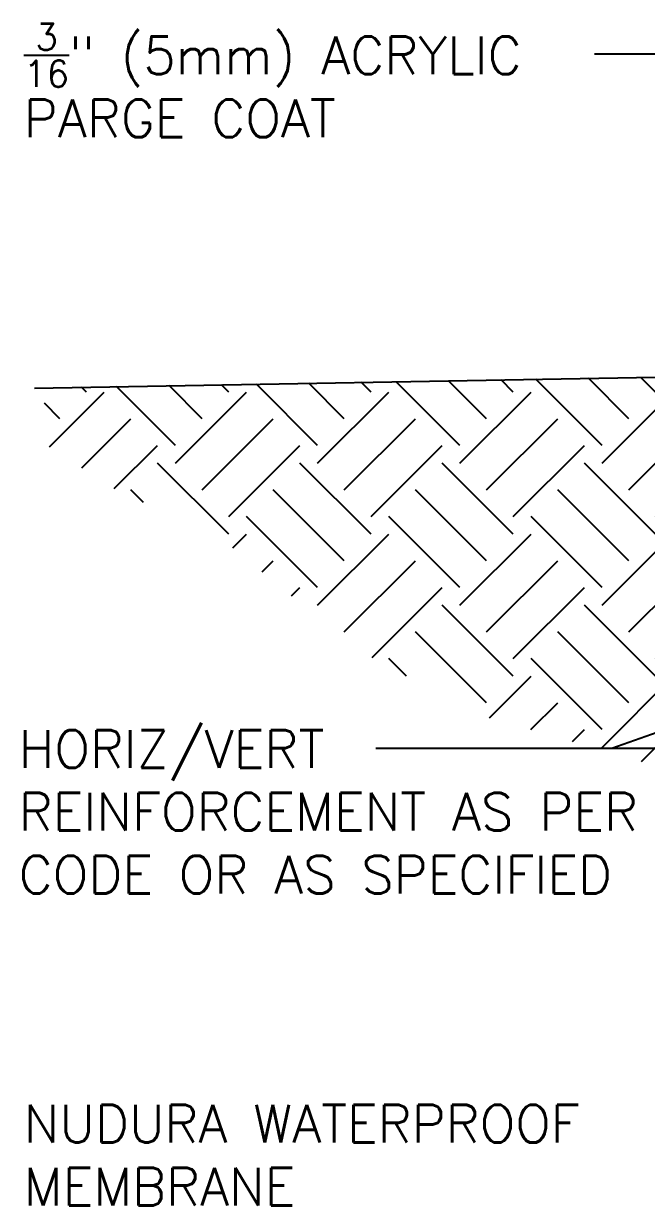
# Model space of a CAD drawing. Header units: inches. Extents: x 151.3 to 208.3, y 104.8 to 175.9.
# Drawn here: x 151.34 to 163.72, y 130.84 to 154.36 of the extents above; entities that cross this region are included whole.
import ezdxf

# ---------------------------------------------------------------- set-up
doc = ezdxf.new("R2010")
doc.units = ezdxf.units.IN
doc.header["$LTSCALE"] = 0.5
doc.header["$MEASUREMENT"] = 0
for name, color, linetype in [('HATCH', 12, 'Continuous'), ('LINE50', 5, 'Continuous'), ('TEXT', 4, 'Continuous')]:
    doc.layers.add(name, color=color, linetype=linetype)
doc.styles.add('DIM', font='romans.shx', dxfattribs={"width": 0.7})
doc.styles.add('ROMANS', font='romans.shx', dxfattribs={"height": 0.75})
doc.dimstyles.new('ext_12', dxfattribs={"dimscale": 12, "dimtxt": 0.075, "dimasz": 0.09375, "dimexe": 0.09375, "dimexo": 0.0625, "dimgap": 0.0625, "dimtad": 1, "dimdec": 1, "dimzin": 2, "dimdsep": 46, "dimlunit": 4, "dimtxsty": 'DIM', "dimcen": 0.09, "dimdle": 0.09375, "dimclrt": 4, "dimadec": 0, "dimazin": 0, "dimtfac": 1, "dimtdec": 1, "dimtmove": 2, "dimatfit": 3, "dimfxl": 1, "dimfrac": 2, "dimtolj": 1, "dimtzin": 0, "dimarcsym": 0})
doc.dimstyles.new('ext_8', dxfattribs={"dimscale": 8, "dimtxt": 0.09375, "dimasz": 0.09375, "dimexe": 0.09375, "dimexo": 0.0625, "dimgap": 0.0625, "dimtad": 1, "dimdec": 1, "dimzin": 3, "dimdsep": 46, "dimlunit": 4, "dimtxsty": 'DIM', "dimcen": 0.09, "dimdle": 0.09375, "dimclrt": 4, "dimadec": 0, "dimazin": 0, "dimtfac": 1, "dimtdec": 1, "dimtmove": 2, "dimatfit": 3, "dimfxl": 1, "dimfrac": 2, "dimtolj": 1, "dimtzin": 0, "dimarcsym": 0})

msp = doc.modelspace()

# ---------------------------------------------------------------- hatches: boundary and pattern name
at = {"layer": 'HATCH'}
h = msp.add_hatch(dxfattribs=at)
h.set_pattern_fill('EARTH', color=256, scale=8, angle=45, style=0)
h.set_pattern_definition([(45, (62.0756, -39.2949), (2e-16, 2.828427), [2, -2]), (45, (61.5452, -38.7645), (2e-16, 2.828427), [2, -2]), (45, (61.0149, -38.2342), (2e-16, 2.828427), [2, -2]), (135, (61.0149, -37.8806), (-2.828427, 4e-16), [2, -2]), (135, (61.5452, -37.3503), (-2.828427, 4e-16), [2, -2]), (135, (62.0756, -36.82), (-2.828427, 4e-16), [2, -2])])
h.paths.add_polyline_path([(169.841, 138.957), (169.841, 141.428), (169.747, 141.428), (169.747, 147.428), (151.751, 147.114), (151.751, 146.005), (153.184, 145.079), (155.232, 144.145), (157.948, 141.921), (160.307, 140.631), (164.804, 139.341)])

# ---------------------------------------------------------------- linework, layer by layer
at = {"layer": 'LINE50'}
msp.add_line((151.553, 147.11), (169.747, 147.428), dxfattribs=at)

# ---------------------------------------------------------------- texts
at = {"layer": 'TEXT', "char_height": 0.75, "attachment_point": 4, "style": 'ROMANS'}
for s, insert, width in [('\\A1;{\\H0.7x;\\S3/16;}" (5mm) ACRYLIC PARGE COAT', (151.341, 153.231), 14.0636), ('HORIZ/VERT REINFORCEMENT AS PER CODE OR AS SPECIFIED', (151.24, 138.676), 15.30561), ('\\A1;NUDURA WATERPROOF MEMBRANE', (151.341, 131.843), 14.3929)]:
    msp.add_mtext(s, dxfattribs=dict(at, insert=insert, width=width))

# ---------------------------------------------------------------- leaders
at = {"layer": 'TEXT'}
for points, dimstyle, override in [([(169.699, 149.671), (164.456, 153.752), (162.688, 153.752)], 'ext_8', {"dimasz": 0.1875, "dimgap": 0.0625, "dimtad": 0}), ([(177.007, 144.865), (163.03, 139.934), (158.34, 139.934)], 'ext_12', {"dimgap": 0.0625, "dimtad": 0})]:
    msp.add_leader(points, dimstyle=dimstyle, override=override, dxfattribs=at)
msp.add_leader([(177.995, 139.934), (158.34, 139.934)], dimstyle='ext_12', dxfattribs=at)

doc.saveas('drawing.dxf')
